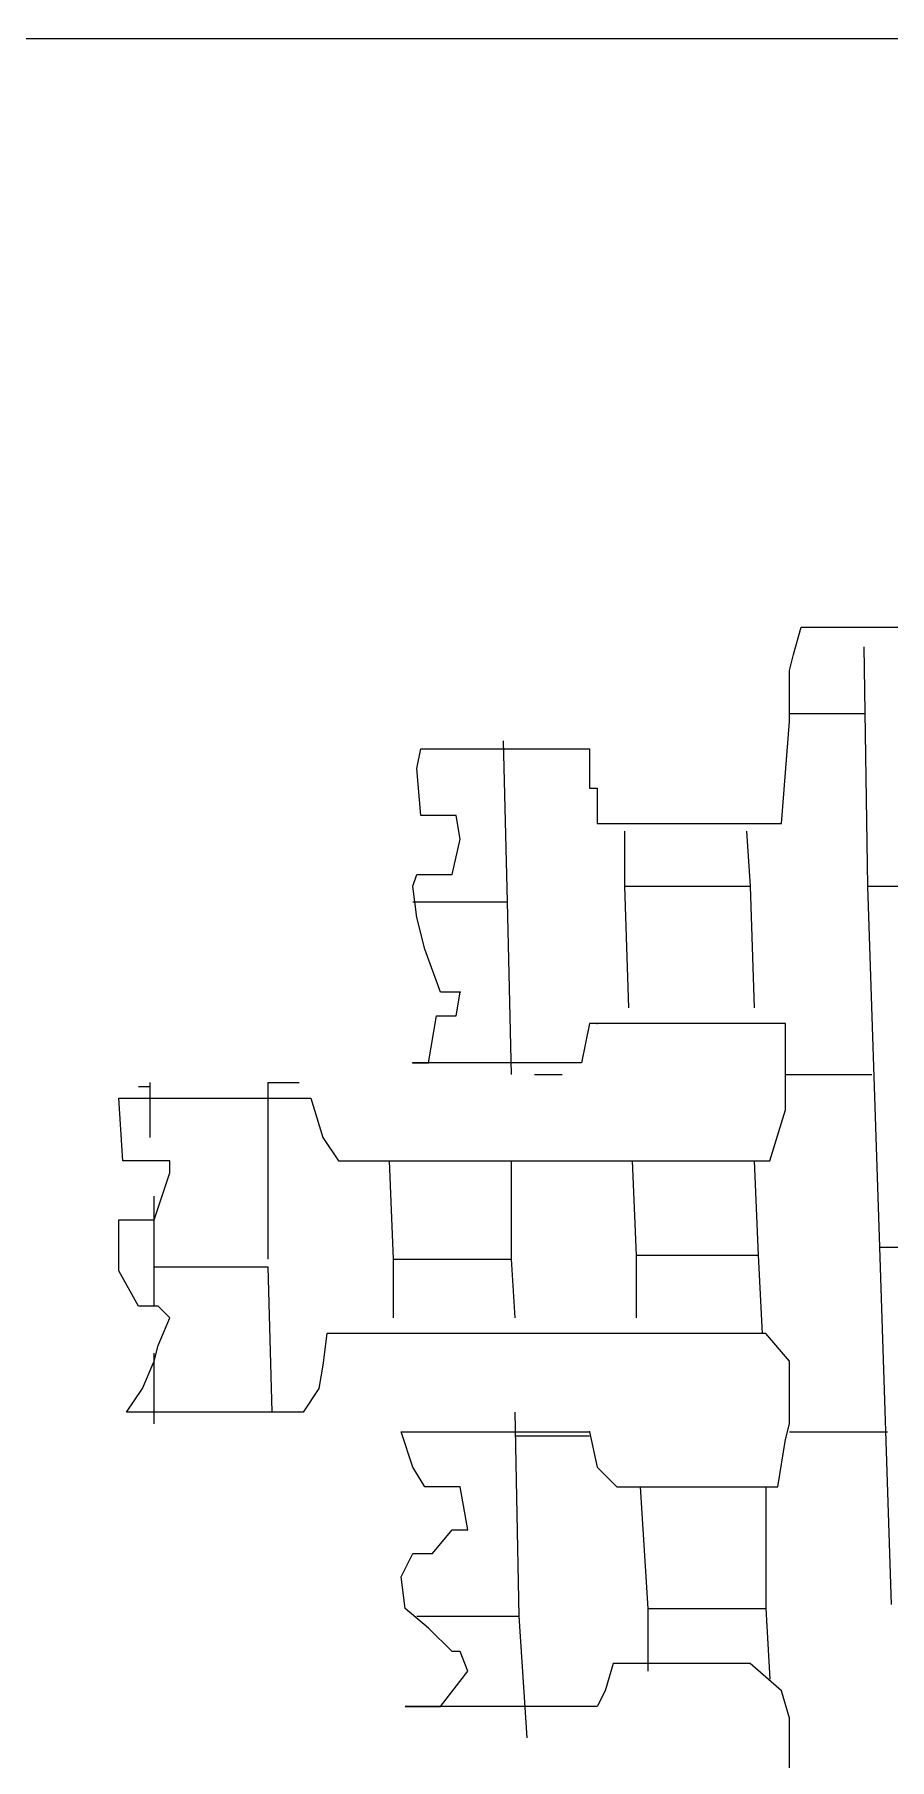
# Model space of a CAD drawing. Extents: x 731154 to 731744, y 4379381 to 4380408.
# Drawn here: x 731185.585 to 731187.765, y 4380237.795 to 4380242.19 of the extents above; entities that cross this region are included whole.
import ezdxf

# ---------------------------------------------------------------- set-up
doc = ezdxf.new("R2010")
doc.units = 0
doc.layers.get('0').update_dxf_attribs({"linetype": 'CONTINUOUS'})

msp = doc.modelspace()

# ---------------------------------------------------------------- linework, layer by layer
at = {"color": 0, "linetype": 'CONTINUOUS'}
for p, q in [((731185.45, 4380242.18), (731186.36, 4380242.18)), ((731185.45, 4380242.18), (731186.36, 4380242.18)), ((731186.36, 4380242.18), (731187.41, 4380242.18)), ((731186.36, 4380242.18), (731187.41, 4380242.18)), ((731187.41, 4380242.18), (731188.19, 4380242.18)), ((731187.41, 4380242.18), (731188.19, 4380242.18)), ((731187.52, 4380240.61), (731187.54, 4380240.68)), ((731187.52, 4380240.61), (731187.54, 4380240.68)), ((731187.54, 4380240.68), (731187.74, 4380240.68)), ((731187.54, 4380240.68), (731187.74, 4380240.68)), ((731187.74, 4380240.68), (731187.86, 4380240.68)), ((731187.74, 4380240.68), (731187.86, 4380240.68)), ((731187.71, 4380240.02), (731187.7, 4380240.63)), ((731187.71, 4380240.02), (731187.7, 4380240.63)), ((731187.51, 4380240.57), (731187.52, 4380240.61)), ((731187.51, 4380240.57), (731187.52, 4380240.61)), ((731187.51, 4380240.44), (731187.51, 4380240.57)), ((731187.51, 4380240.44), (731187.51, 4380240.57)), ((731187.51, 4380240.46), (731187.7, 4380240.46)), ((731187.51, 4380240.46), (731187.7, 4380240.46)), ((731187.49, 4380240.18), (731187.51, 4380240.44)), ((731187.49, 4380240.18), (731187.51, 4380240.44)), ((731186.56, 4380240.32), (731186.57, 4380240.37)), ((731186.56, 4380240.32), (731186.57, 4380240.37)), ((731186.57, 4380240.37), (731186.58, 4380240.37)), ((731186.57, 4380240.37), (731186.58, 4380240.37)), ((731186.58, 4380240.37), (731186.67, 4380240.37)), ((731186.58, 4380240.37), (731186.67, 4380240.37)), ((731186.67, 4380240.37), (731186.78, 4380240.37)), ((731186.67, 4380240.37), (731186.78, 4380240.37)), ((731186.78, 4380240.39), (731186.79, 4380239.98)), ((731186.78, 4380240.39), (731186.79, 4380239.98)), ((731186.78, 4380240.37), (731186.82, 4380240.37)), ((731186.78, 4380240.37), (731186.82, 4380240.37)), ((731186.82, 4380240.37), (731186.88, 4380240.37)), ((731186.82, 4380240.37), (731186.88, 4380240.37)), ((731186.88, 4380240.37), (731186.95, 4380240.37)), ((731186.88, 4380240.37), (731186.95, 4380240.37)), ((731186.95, 4380240.37), (731187, 4380240.37)), ((731186.95, 4380240.37), (731187, 4380240.37)), ((731187, 4380240.37), (731187, 4380240.33)), ((731187, 4380240.37), (731187, 4380240.33)), ((731186.57, 4380240.2), (731186.56, 4380240.32)), ((731186.57, 4380240.2), (731186.56, 4380240.32)), ((731187, 4380240.33), (731187, 4380240.27)), ((731187, 4380240.33), (731187, 4380240.27)), ((731187, 4380240.27), (731187.02, 4380240.27)), ((731187, 4380240.27), (731187.02, 4380240.27)), ((731187.02, 4380240.27), (731187.02, 4380240.18)), ((731187.02, 4380240.27), (731187.02, 4380240.18)), ((731186.61, 4380240.2), (731186.57, 4380240.2)), ((731186.61, 4380240.2), (731186.57, 4380240.2)), ((731186.66, 4380240.2), (731186.61, 4380240.2)), ((731186.66, 4380240.2), (731186.61, 4380240.2)), ((731186.67, 4380240.14), (731186.66, 4380240.2)), ((731186.67, 4380240.14), (731186.66, 4380240.2)), ((731186.65, 4380240.05), (731186.67, 4380240.14)), ((731186.65, 4380240.05), (731186.67, 4380240.14)), ((731187.02, 4380240.18), (731187.08, 4380240.18)), ((731187.02, 4380240.18), (731187.08, 4380240.18)), ((731187.08, 4380240.18), (731187.16, 4380240.18)), ((731187.08, 4380240.18), (731187.16, 4380240.18)), ((731187.09, 4380240.02), (731187.09, 4380240.16)), ((731187.09, 4380240.02), (731187.09, 4380240.16)), ((731187.16, 4380240.18), (731187.28, 4380240.18)), ((731187.16, 4380240.18), (731187.28, 4380240.18)), ((731187.28, 4380240.18), (731187.35, 4380240.18)), ((731187.28, 4380240.18), (731187.35, 4380240.18)), ((731187.35, 4380240.18), (731187.41, 4380240.18)), ((731187.35, 4380240.18), (731187.41, 4380240.18)), ((731187.4, 4380240.16), (731187.41, 4380240.02)), ((731187.4, 4380240.16), (731187.41, 4380240.02)), ((731187.41, 4380240.18), (731187.45, 4380240.18)), ((731187.41, 4380240.18), (731187.45, 4380240.18)), ((731187.45, 4380240.18), (731187.49, 4380240.18)), ((731187.45, 4380240.18), (731187.49, 4380240.18)), ((731186.55, 4380240.02), (731186.56, 4380240.05)), ((731186.55, 4380240.02), (731186.56, 4380240.05)), ((731186.56, 4380239.94), (731186.55, 4380240.02)), ((731186.56, 4380239.94), (731186.55, 4380240.02)), ((731186.56, 4380240.05), (731186.61, 4380240.05)), ((731186.56, 4380240.05), (731186.61, 4380240.05)), ((731186.61, 4380240.05), (731186.65, 4380240.05)), ((731186.61, 4380240.05), (731186.65, 4380240.05)), ((731186.58, 4380239.86), (731186.56, 4380239.94)), ((731186.58, 4380239.86), (731186.56, 4380239.94)), ((731186.62, 4380239.75), (731186.58, 4380239.86)), ((731186.62, 4380239.75), (731186.58, 4380239.86)), ((731186.67, 4380239.75), (731186.62, 4380239.75)), ((731186.67, 4380239.75), (731186.62, 4380239.75)), ((731186.66, 4380239.69), (731186.67, 4380239.75)), ((731186.66, 4380239.69), (731186.67, 4380239.75)), ((731186.59, 4380239.57), (731186.61, 4380239.69)), ((731186.59, 4380239.57), (731186.61, 4380239.69)), ((731186.61, 4380239.69), (731186.66, 4380239.69)), ((731186.61, 4380239.69), (731186.66, 4380239.69)), ((731187, 4380239.67), (731186.98, 4380239.57)), ((731187, 4380239.67), (731186.98, 4380239.57)), ((731187.02, 4380239.67), (731187, 4380239.67)), ((731187.02, 4380239.67), (731187, 4380239.67)), ((731187.08, 4380239.67), (731187.02, 4380239.67)), ((731187.08, 4380239.67), (731187.02, 4380239.67)), ((731187.15, 4380239.67), (731187.08, 4380239.67)), ((731187.15, 4380239.67), (731187.08, 4380239.67)), ((731187.24, 4380239.67), (731187.15, 4380239.67)), ((731187.24, 4380239.67), (731187.15, 4380239.67)), ((731187.31, 4380239.67), (731187.24, 4380239.67)), ((731187.31, 4380239.67), (731187.24, 4380239.67)), ((731187.4, 4380239.67), (731187.31, 4380239.67)), ((731187.4, 4380239.67), (731187.31, 4380239.67)), ((731187.46, 4380239.67), (731187.4, 4380239.67)), ((731187.46, 4380239.67), (731187.4, 4380239.67)), ((731187.5, 4380239.67), (731187.46, 4380239.67)), ((731187.5, 4380239.67), (731187.46, 4380239.67)), ((731187.5, 4380239.61), (731187.5, 4380239.67)), ((731187.5, 4380239.61), (731187.5, 4380239.67)), ((731186.59, 4380239.57), (731186.55, 4380239.57)), ((731186.55, 4380239.57), (731186.56, 4380239.57)), ((731186.59, 4380239.57), (731186.55, 4380239.57)), ((731186.55, 4380239.57), (731186.56, 4380239.57)), ((731186.56, 4380239.57), (731186.59, 4380239.57)), ((731186.56, 4380239.57), (731186.59, 4380239.57)), ((731186.66, 4380239.57), (731186.59, 4380239.57)), ((731186.66, 4380239.57), (731186.59, 4380239.57)), ((731186.71, 4380239.57), (731186.66, 4380239.57)), ((731186.71, 4380239.57), (731186.66, 4380239.57)), ((731186.79, 4380239.57), (731186.71, 4380239.57)), ((731186.79, 4380239.57), (731186.71, 4380239.57)), ((731186.82, 4380239.57), (731186.79, 4380239.57)), ((731186.82, 4380239.57), (731186.79, 4380239.57)), ((731186.84, 4380239.57), (731186.82, 4380239.57)), ((731186.84, 4380239.57), (731186.82, 4380239.57)), ((731186.87, 4380239.57), (731186.84, 4380239.57)), ((731186.87, 4380239.57), (731186.84, 4380239.57)), ((731186.92, 4380239.57), (731186.87, 4380239.57)), ((731186.92, 4380239.57), (731186.87, 4380239.57)), ((731186.98, 4380239.57), (731186.92, 4380239.57)), ((731186.98, 4380239.57), (731186.92, 4380239.57)), ((731187.5, 4380239.57), (731187.5, 4380239.61)), ((731187.5, 4380239.57), (731187.5, 4380239.61)), ((731187.5, 4380239.5), (731187.5, 4380239.57)), ((731187.5, 4380239.5), (731187.5, 4380239.57)), ((731186.86, 4380239.54), (731186.93, 4380239.54)), ((731186.86, 4380239.54), (731186.93, 4380239.54)), ((731187.5, 4380239.54), (731187.72, 4380239.54)), ((731187.5, 4380239.54), (731187.72, 4380239.54)), ((731185.81, 4380239.32), (731185.8, 4380239.48)), ((731185.8, 4380239.48), (731185.81, 4380239.48)), ((731185.81, 4380239.32), (731185.8, 4380239.48)), ((731185.8, 4380239.48), (731185.81, 4380239.48)), ((731185.81, 4380239.48), (731185.86, 4380239.48)), ((731185.81, 4380239.48), (731185.86, 4380239.48)), ((731185.85, 4380239.51), (731185.88, 4380239.51)), ((731185.85, 4380239.51), (731185.88, 4380239.51)), ((731185.86, 4380239.48), (731185.99, 4380239.48)), ((731185.86, 4380239.48), (731185.99, 4380239.48)), ((731185.88, 4380239.38), (731185.88, 4380239.52)), ((731185.88, 4380239.38), (731185.88, 4380239.52)), ((731185.99, 4380239.48), (731186.1, 4380239.48)), ((731185.99, 4380239.48), (731186.1, 4380239.48)), ((731186.1, 4380239.48), (731186.18, 4380239.48)), ((731186.1, 4380239.48), (731186.18, 4380239.48)), ((731186.18, 4380239.52), (731186.18, 4380239.07)), ((731186.18, 4380239.52), (731186.26, 4380239.52)), ((731186.18, 4380239.52), (731186.18, 4380239.07)), ((731186.18, 4380239.52), (731186.26, 4380239.52)), ((731186.18, 4380239.48), (731186.26, 4380239.48)), ((731186.18, 4380239.48), (731186.26, 4380239.48)), ((731186.26, 4380239.48), (731186.29, 4380239.48)), ((731186.26, 4380239.48), (731186.29, 4380239.48)), ((731186.29, 4380239.48), (731186.32, 4380239.38)), ((731186.29, 4380239.48), (731186.32, 4380239.38)), ((731187.5, 4380239.45), (731187.5, 4380239.5)), ((731187.5, 4380239.45), (731187.5, 4380239.5)), ((731187.46, 4380239.32), (731187.5, 4380239.45)), ((731187.46, 4380239.32), (731187.5, 4380239.45)), ((731186.32, 4380239.38), (731186.36, 4380239.32)), ((731186.32, 4380239.38), (731186.36, 4380239.32)), ((731185.88, 4380239.32), (731185.81, 4380239.32)), ((731185.88, 4380239.32), (731185.81, 4380239.32)), ((731185.93, 4380239.32), (731185.88, 4380239.32)), ((731185.93, 4380239.32), (731185.88, 4380239.32)), ((731185.93, 4380239.29), (731185.93, 4380239.32)), ((731185.93, 4380239.29), (731185.93, 4380239.32)), ((731186.36, 4380239.32), (731186.52, 4380239.32)), ((731186.36, 4380239.32), (731186.52, 4380239.32)), ((731186.5, 4380239.07), (731186.49, 4380239.32)), ((731186.5, 4380239.07), (731186.49, 4380239.32)), ((731186.52, 4380239.32), (731186.82, 4380239.32)), ((731186.52, 4380239.32), (731186.82, 4380239.32)), ((731186.8, 4380239.32), (731186.8, 4380239.07)), ((731186.8, 4380239.32), (731186.8, 4380239.07)), ((731186.82, 4380239.32), (731187.08, 4380239.32)), ((731186.82, 4380239.32), (731187.08, 4380239.32)), ((731187.08, 4380239.32), (731187.28, 4380239.32)), ((731187.08, 4380239.32), (731187.28, 4380239.32)), ((731187.12, 4380239.08), (731187.11, 4380239.32)), ((731187.12, 4380239.08), (731187.11, 4380239.32)), ((731187.28, 4380239.32), (731187.39, 4380239.32)), ((731187.28, 4380239.32), (731187.39, 4380239.32)), ((731187.39, 4380239.32), (731187.46, 4380239.32)), ((731187.39, 4380239.32), (731187.46, 4380239.32)), ((731187.42, 4380239.32), (731187.43, 4380239.08)), ((731187.42, 4380239.32), (731187.43, 4380239.08)), ((731185.89, 4380239.17), (731185.93, 4380239.29)), ((731185.89, 4380239.17), (731185.93, 4380239.29)), ((731185.89, 4380239.05), (731185.89, 4380239.23)), ((731185.89, 4380239.05), (731185.89, 4380239.23)), ((731185.8, 4380239.08), (731185.8, 4380239.17)), ((731185.8, 4380239.17), (731185.85, 4380239.17)), ((731185.8, 4380239.08), (731185.8, 4380239.17)), ((731185.8, 4380239.17), (731185.85, 4380239.17)), ((731185.85, 4380239.17), (731185.89, 4380239.17)), ((731185.85, 4380239.17), (731185.89, 4380239.17)), ((731185.8, 4380239.04), (731185.8, 4380239.08)), ((731185.8, 4380239.04), (731185.8, 4380239.08)), ((731185.85, 4380238.95), (731185.8, 4380239.04)), ((731185.85, 4380238.95), (731185.8, 4380239.04)), ((731185.9, 4380238.95), (731185.85, 4380238.95)), ((731185.9, 4380238.95), (731185.85, 4380238.95)), ((731185.93, 4380238.92), (731185.9, 4380238.95)), ((731185.93, 4380238.92), (731185.9, 4380238.95)), ((731185.9, 4380238.85), (731185.93, 4380238.92)), ((731185.9, 4380238.85), (731185.93, 4380238.92)), ((731186.33, 4380238.88), (731186.32, 4380238.8)), ((731186.33, 4380238.88), (731186.32, 4380238.8)), ((731186.36, 4380238.88), (731186.33, 4380238.88)), ((731186.36, 4380238.88), (731186.33, 4380238.88)), ((731186.42, 4380238.88), (731186.36, 4380238.88)), ((731186.42, 4380238.88), (731186.36, 4380238.88)), ((731186.47, 4380238.88), (731186.42, 4380238.88)), ((731186.47, 4380238.88), (731186.42, 4380238.88)), ((731186.59, 4380238.88), (731186.47, 4380238.88)), ((731186.59, 4380238.88), (731186.47, 4380238.88)), ((731186.78, 4380238.88), (731186.59, 4380238.88)), ((731186.78, 4380238.88), (731186.59, 4380238.88)), ((731187.06, 4380238.88), (731186.78, 4380238.88)), ((731187.06, 4380238.88), (731186.78, 4380238.88)), ((731187.31, 4380238.88), (731187.06, 4380238.88)), ((731187.31, 4380238.88), (731187.06, 4380238.88)), ((731187.45, 4380238.88), (731187.31, 4380238.88)), ((731187.45, 4380238.88), (731187.31, 4380238.88)), ((731187.51, 4380238.81), (731187.45, 4380238.88)), ((731187.51, 4380238.81), (731187.45, 4380238.88)), ((731185.89, 4380238.81), (731185.9, 4380238.85)), ((731185.89, 4380238.81), (731185.9, 4380238.85)), ((731185.89, 4380238.65), (731185.89, 4380238.83)), ((731185.89, 4380238.65), (731185.89, 4380238.83)), ((731185.86, 4380238.74), (731185.89, 4380238.81)), ((731185.86, 4380238.74), (731185.89, 4380238.81)), ((731186.32, 4380238.8), (731186.31, 4380238.74)), ((731186.32, 4380238.8), (731186.31, 4380238.74)), ((731187.51, 4380238.65), (731187.51, 4380238.81)), ((731187.51, 4380238.65), (731187.51, 4380238.81)), ((731185.82, 4380238.68), (731185.86, 4380238.74)), ((731185.82, 4380238.68), (731185.86, 4380238.74)), ((731186.31, 4380238.74), (731186.27, 4380238.68)), ((731186.31, 4380238.74), (731186.27, 4380238.68)), ((731185.9, 4380238.68), (731185.82, 4380238.68)), ((731185.9, 4380238.68), (731185.82, 4380238.68)), ((731185.97, 4380238.68), (731185.9, 4380238.68)), ((731185.97, 4380238.68), (731185.9, 4380238.68)), ((731186.05, 4380238.68), (731185.97, 4380238.68)), ((731186.05, 4380238.68), (731185.97, 4380238.68)), ((731186.13, 4380238.68), (731186.05, 4380238.68)), ((731186.13, 4380238.68), (731186.05, 4380238.68)), ((731186.21, 4380238.68), (731186.13, 4380238.68)), ((731186.21, 4380238.68), (731186.13, 4380238.68)), ((731186.27, 4380238.68), (731186.21, 4380238.68)), ((731186.27, 4380238.68), (731186.21, 4380238.68)), ((731186.81, 4380238.68), (731186.82, 4380238.16)), ((731186.81, 4380238.68), (731186.82, 4380238.16)), ((731187.5, 4380238.61), (731187.51, 4380238.65)), ((731187.5, 4380238.61), (731187.51, 4380238.65)), ((731186.55, 4380238.54), (731186.52, 4380238.63)), ((731186.52, 4380238.63), (731186.53, 4380238.63)), ((731186.55, 4380238.54), (731186.52, 4380238.63)), ((731186.52, 4380238.63), (731186.53, 4380238.63)), ((731186.53, 4380238.63), (731186.66, 4380238.63)), ((731186.53, 4380238.63), (731186.66, 4380238.63)), ((731186.66, 4380238.63), (731186.8, 4380238.63)), ((731186.66, 4380238.63), (731186.8, 4380238.63)), ((731186.8, 4380238.63), (731186.95, 4380238.63)), ((731186.8, 4380238.63), (731186.95, 4380238.63)), ((731186.81, 4380238.62), (731187, 4380238.62)), ((731186.81, 4380238.62), (731187, 4380238.62)), ((731186.95, 4380238.63), (731187, 4380238.63)), ((731186.95, 4380238.63), (731187, 4380238.63)), ((731187, 4380238.63), (731187.02, 4380238.54)), ((731187, 4380238.63), (731187.02, 4380238.54)), ((731187.48, 4380238.49), (731187.5, 4380238.61)), ((731187.48, 4380238.49), (731187.5, 4380238.61)), ((731187.51, 4380238.63), (731187.76, 4380238.63)), ((731187.51, 4380238.63), (731187.76, 4380238.63)), ((731186.58, 4380238.49), (731186.55, 4380238.54)), ((731186.58, 4380238.49), (731186.55, 4380238.54)), ((731187.02, 4380238.54), (731187.07, 4380238.49)), ((731187.02, 4380238.54), (731187.07, 4380238.49)), ((731186.67, 4380238.49), (731186.58, 4380238.49)), ((731186.67, 4380238.49), (731186.58, 4380238.49)), ((731186.69, 4380238.38), (731186.67, 4380238.49)), ((731186.69, 4380238.38), (731186.67, 4380238.49)), ((731187.07, 4380238.49), (731187.17, 4380238.49)), ((731187.07, 4380238.49), (731187.17, 4380238.49)), ((731187.15, 4380238.18), (731187.13, 4380238.49)), ((731187.15, 4380238.18), (731187.13, 4380238.49)), ((731187.17, 4380238.49), (731187.28, 4380238.49)), ((731187.17, 4380238.49), (731187.28, 4380238.49)), ((731187.28, 4380238.49), (731187.39, 4380238.49)), ((731187.28, 4380238.49), (731187.39, 4380238.49)), ((731187.39, 4380238.49), (731187.48, 4380238.49)), ((731187.39, 4380238.49), (731187.48, 4380238.49)), ((731187.45, 4380238.49), (731187.45, 4380238.18)), ((731187.45, 4380238.49), (731187.45, 4380238.18)), ((731186.6, 4380238.32), (731186.65, 4380238.38)), ((731186.6, 4380238.32), (731186.65, 4380238.38)), ((731186.65, 4380238.38), (731186.69, 4380238.38)), ((731186.65, 4380238.38), (731186.69, 4380238.38)), ((731186.52, 4380238.26), (731186.55, 4380238.32)), ((731186.52, 4380238.26), (731186.55, 4380238.32)), ((731186.55, 4380238.32), (731186.6, 4380238.32)), ((731186.55, 4380238.32), (731186.6, 4380238.32)), ((731186.53, 4380238.18), (731186.52, 4380238.26)), ((731186.53, 4380238.18), (731186.52, 4380238.26)), ((731186.59, 4380238.13), (731186.53, 4380238.18)), ((731186.59, 4380238.13), (731186.53, 4380238.18)), ((731186.65, 4380238.07), (731186.59, 4380238.13)), ((731186.65, 4380238.07), (731186.59, 4380238.13)), ((731186.67, 4380238.07), (731186.65, 4380238.07)), ((731186.67, 4380238.07), (731186.65, 4380238.07)), ((731186.69, 4380238.02), (731186.67, 4380238.07)), ((731186.69, 4380238.02), (731186.67, 4380238.07)), ((731187.06, 4380238.04), (731187.04, 4380237.97)), ((731187.06, 4380238.04), (731187.04, 4380237.97)), ((731187.12, 4380238.04), (731187.06, 4380238.04)), ((731187.12, 4380238.04), (731187.06, 4380238.04)), ((731187.25, 4380238.04), (731187.12, 4380238.04)), ((731187.25, 4380238.04), (731187.12, 4380238.04)), ((731187.41, 4380238.04), (731187.25, 4380238.04)), ((731187.41, 4380238.04), (731187.25, 4380238.04)), ((731187.49, 4380237.97), (731187.41, 4380238.04)), ((731187.49, 4380237.97), (731187.41, 4380238.04)), ((731186.62, 4380237.93), (731186.69, 4380238.02)), ((731186.62, 4380237.93), (731186.69, 4380238.02)), ((731187.04, 4380237.97), (731187.02, 4380237.93)), ((731187.04, 4380237.97), (731187.02, 4380237.93)), ((731187.51, 4380237.9), (731187.49, 4380237.97)), ((731187.51, 4380237.9), (731187.49, 4380237.97)), ((731186.56, 4380237.93), (731186.53, 4380237.93)), ((731186.53, 4380237.93), (731186.57, 4380237.93)), ((731186.56, 4380237.93), (731186.53, 4380237.93)), ((731186.53, 4380237.93), (731186.57, 4380237.93)), ((731186.6, 4380237.93), (731186.56, 4380237.93)), ((731186.6, 4380237.93), (731186.56, 4380237.93)), ((731186.57, 4380237.93), (731186.62, 4380237.93)), ((731186.57, 4380237.93), (731186.62, 4380237.93)), ((731186.75, 4380237.93), (731186.6, 4380237.93)), ((731186.75, 4380237.93), (731186.6, 4380237.93)), ((731186.88, 4380237.93), (731186.75, 4380237.93)), ((731186.88, 4380237.93), (731186.75, 4380237.93)), ((731186.99, 4380237.93), (731186.88, 4380237.93)), ((731186.99, 4380237.93), (731186.88, 4380237.93)), ((731187.02, 4380237.93), (731186.99, 4380237.93)), ((731187.02, 4380237.93), (731186.99, 4380237.93)), ((731187.51, 4380237.56), (731187.51, 4380237.9)), ((731187.51, 4380237.56), (731187.51, 4380237.9))]:
    msp.add_line(p, q, dxfattribs=at)
for points in [[(731187.1, 4380239.71), (731187.09, 4380240.02), (731187.41, 4380240.02), (731187.42, 4380239.71)], [(731187.1, 4380239.71), (731187.09, 4380240.02), (731187.41, 4380240.02), (731187.42, 4380239.71)], [(731187.74, 4380239.1), (731187.71, 4380240.02), (731188.04, 4380240.02), (731188.05, 4380239.1)], [(731187.74, 4380239.1), (731187.71, 4380240.02), (731188.04, 4380240.02), (731188.05, 4380239.1)], [(731186.55, 4380239.98), (731186.79, 4380239.98), (731186.8, 4380239.54)], [(731186.55, 4380239.98), (731186.79, 4380239.98), (731186.8, 4380239.54)], [(731187.77, 4380238.19), (731187.74, 4380239.1), (731188.05, 4380239.1), (731188.07, 4380238.19)], [(731187.77, 4380238.19), (731187.74, 4380239.1), (731188.05, 4380239.1), (731188.07, 4380238.19)], [(731185.89, 4380238.95), (731185.89, 4380239.05), (731186.18, 4380239.05), (731186.19, 4380238.68)], [(731185.89, 4380238.95), (731185.89, 4380239.05), (731186.18, 4380239.05), (731186.19, 4380238.68)], [(731186.5, 4380238.92), (731186.5, 4380239.07), (731186.8, 4380239.07), (731186.81, 4380238.92)], [(731186.5, 4380238.92), (731186.5, 4380239.07), (731186.8, 4380239.07), (731186.81, 4380238.92)], [(731187.12, 4380238.92), (731187.12, 4380239.08), (731187.43, 4380239.08), (731187.44, 4380238.88)], [(731187.12, 4380238.92), (731187.12, 4380239.08), (731187.43, 4380239.08), (731187.44, 4380238.88)], [(731187.15, 4380238.02), (731187.15, 4380238.18), (731187.45, 4380238.18), (731187.46, 4380238)], [(731187.15, 4380238.02), (731187.15, 4380238.18), (731187.45, 4380238.18), (731187.46, 4380238)], [(731186.56, 4380238.16), (731186.82, 4380238.16), (731186.84, 4380237.85)], [(731186.56, 4380238.16), (731186.82, 4380238.16), (731186.84, 4380237.85)]]:
    msp.add_lwpolyline(points, dxfattribs=at)
for p in [(731186.67, 4380239.75), (731186.67, 4380239.75), (731187.02, 4380239.67), (731187.02, 4380239.67), (731186.55, 4380239.57), (731186.55, 4380239.57), (731187, 4380238.63), (731187, 4380238.63)]:
    msp.add_point(p, dxfattribs=at)

# ---------------------------------------------------------------- meshes
mesh = msp.add_polyface(dxfattribs=at)
corners = [(731154.5, 4379381), (731154.5, 4379381), (731154.5, 4379571.9618), (731462.5, 4379381), (731154.5, 4379746.4935), (731744, 4379381), (731154.5, 4380407.5), (731744, 4380042.0065), (731744, 4380407.5)]
mesh.append_faces([[corners[k] for k in face] for face in [(0, 1, 3, 2), (2, 3, 5, 4), (4, 5, 7, 6), (6, 7, 8, 8)]], dxfattribs={"vtx0": -1, "vtx2": -1, "color": 0})
mesh = msp.add_polyface(dxfattribs=at)
corners = [(731164.5, 4380221), (731164.5, 4380221), (731164.5, 4380395.2713), (731445.58, 4380221), (731164.5, 4380401.5), (731445.58, 4380227.2287), (731445.58, 4380401.5)]
mesh.append_faces([[corners[k] for k in face] for face in [(0, 1, 3, 2), (2, 3, 5, 4), (4, 5, 6, 6)]], dxfattribs={"vtx0": -1, "vtx2": -1, "color": 0})

doc.saveas('drawing.dxf')
